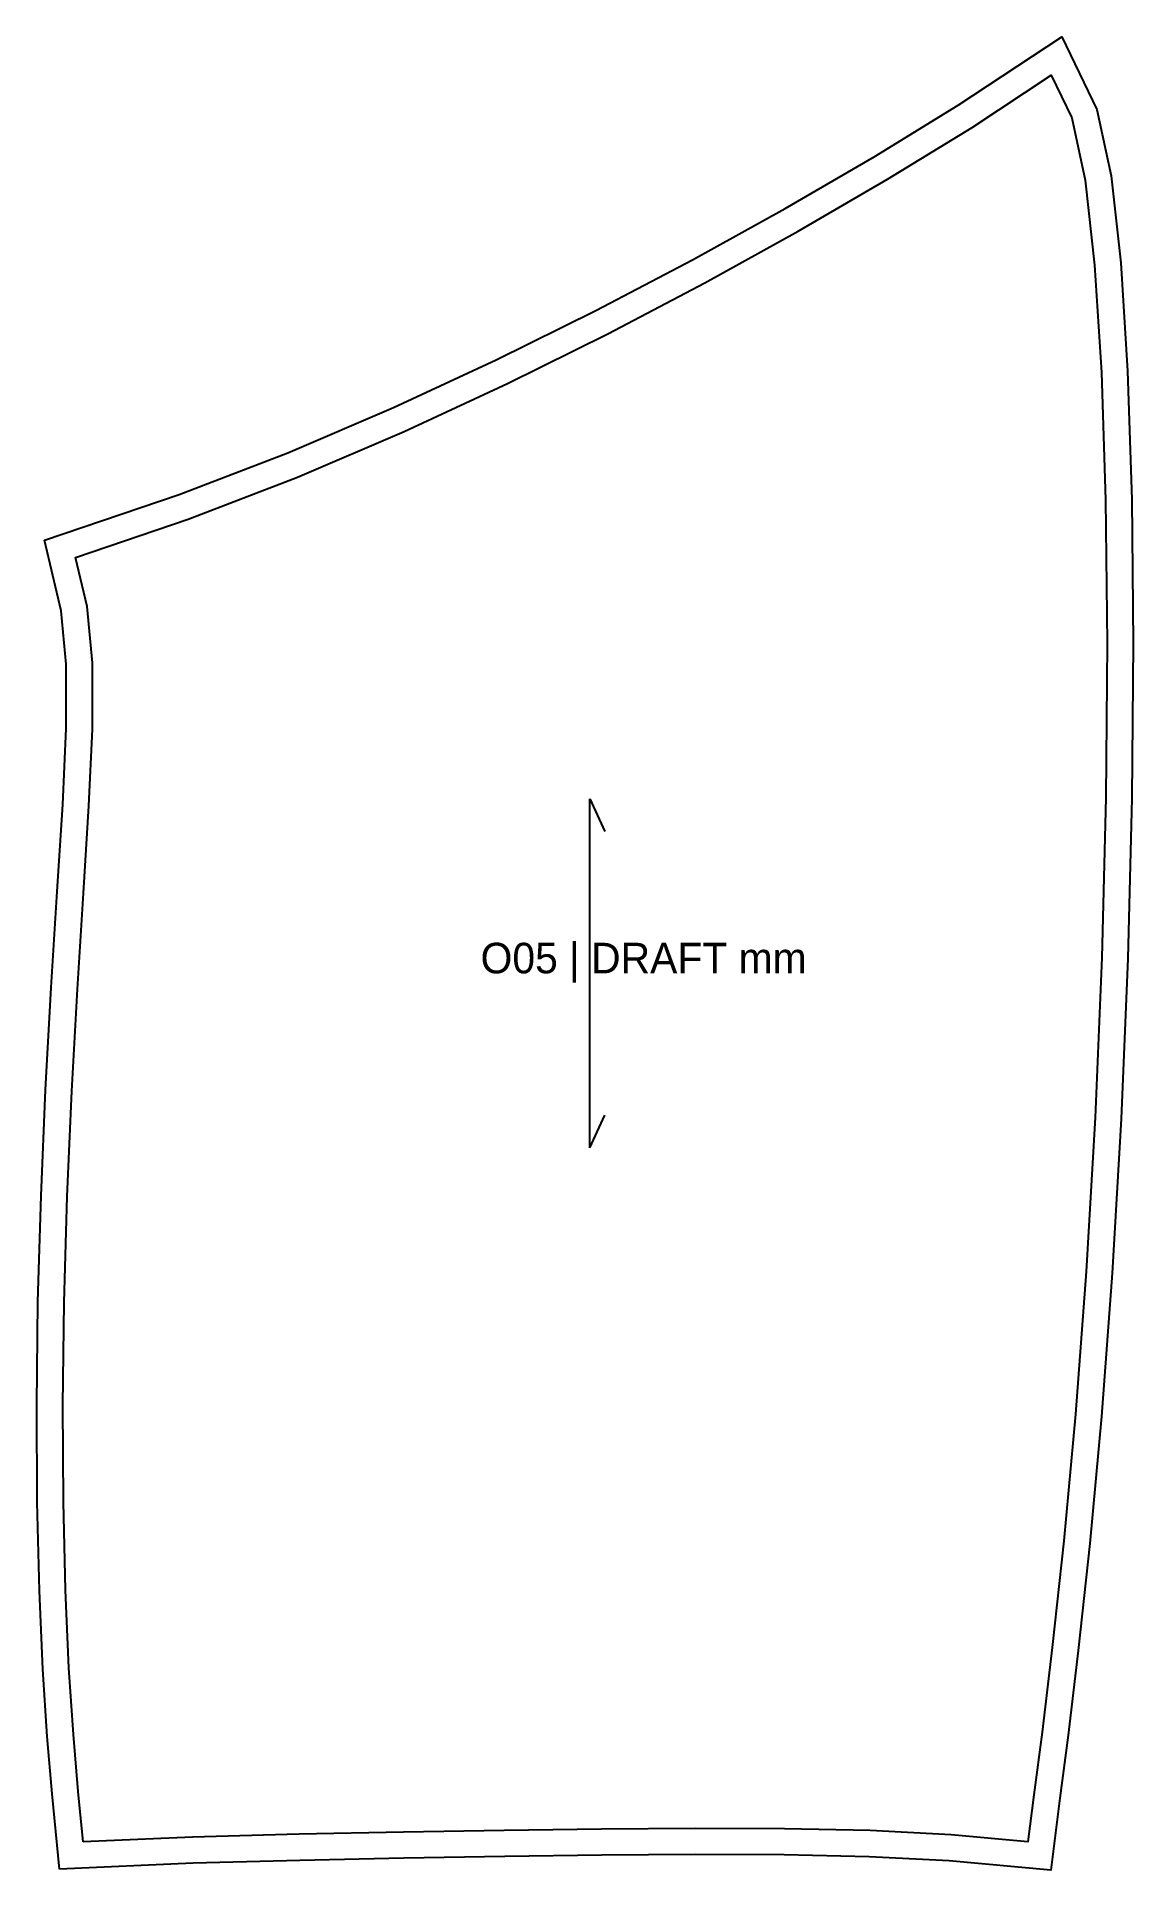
# Model space of a CAD drawing. Header units: millimetres. Extents: x -12 to 491, y -13 to 828.
import ezdxf

# ---------------------------------------------------------------- set-up
doc = ezdxf.new("R2010")
doc.units = ezdxf.units.MM
for name, color, linetype in [('CUT', 7, 'Continuous'), ('GRAIN', 1, 'Continuous'), ('LABEL', 7, 'Continuous'), ('SEW', 3, 'Continuous')]:
    doc.layers.add(name, color=color, linetype=linetype)

msp = doc.modelspace()

# ---------------------------------------------------------------- linework, layer by layer
at = {"layer": 'CUT'}
msp.add_lwpolyline([(-1.51, -12.48), (-4.9, 22.09), (-7.15, 48.31), (-9.18, 79.15), (-10.78, 115.06), (-11.77, 155.74), (-12, 200.33), (-11.41, 247.64), (-10.01, 296.29), (-7.93, 344.82), (-5.34, 391.76), (-2.57, 435.76), (-0.06, 475.63), (1.55, 510.52), (1.54, 540), (-0.73, 564.42), (-8.44, 596.8), (53.28, 617.76), (103.03, 636.92), (151.45, 657.61), (198.55, 679.46), (244.27, 702.15), (288.51, 725.39), (331.09, 748.94), (371.79, 772.6), (410.28, 796.24), (457.77, 827.7), (473.83, 794.34), (480.38, 763.89), (484.83, 724.06), (487.97, 674.3), (489.9, 615.56), (490.58, 549.58), (489.97, 478.58), (488.1, 405.03), (485.04, 331.55), (480.96, 260.73), (476.06, 195.07), (470.71, 136.8), (465.38, 87.71), (460.66, 48.87), (456.96, 20.08), (452.73, -13.03), (406.23, -8.68), (369.47, -6.82), (330.63, -5.95), (289.78, -5.79), (247.03, -6.09), (202.48, -6.7), (156.29, -7.51), (108.63, -8.5), (59.77, -9.82), (-1.51, -12.48)], close=True, dxfattribs=at)
at = {"layer": 'GRAIN'}
for p, q in [((241.45, 318.25), (241.45, 478.25)), ((241.45, 478.25), (248.45, 463.25)), ((241.45, 318.25), (248.45, 333.25))]:
    msp.add_line(p, q, dxfattribs=at)
at = {"layer": 'SEW'}
msp.add_lwpolyline([(9.32, 0), (7.05, 23.19), (4.81, 49.22), (2.8, 79.81), (1.21, 115.48), (0.23, 155.92), (0, 200.29), (0.59, 247.39), (1.98, 295.86), (4.06, 344.23), (6.64, 391.06), (9.41, 435), (11.92, 474.98), (13.55, 510.24), (13.54, 540.56), (11.14, 566.37), (5.76, 588.95), (57.36, 606.47), (107.55, 625.8), (156.34, 646.65), (203.74, 668.64), (249.73, 691.46), (294.2, 714.83), (337.01, 738.5), (377.95, 762.3), (416.73, 786.12), (452.92, 810.1), (462.39, 790.42), (468.52, 761.96), (472.87, 723.01), (475.98, 673.72), (477.91, 615.3), (478.58, 549.57), (477.97, 478.78), (476.1, 405.43), (473.06, 332.14), (468.98, 261.52), (464.11, 196.07), (458.77, 138), (453.46, 89.08), (448.75, 50.36), (445.05, 21.61), (442.29, 0), (407.09, 3.29), (369.91, 5.17), (330.79, 6.05), (289.76, 6.21), (246.9, 5.91), (202.3, 5.3), (156.06, 4.49), (108.35, 3.49), (59.35, 2.17)], close=True, dxfattribs=at)

# ---------------------------------------------------------------- texts
at = {"layer": 'LABEL'}
msp.add_text('O05 | DRAFT mm', height=14, dxfattribs=at).set_placement((191.45, 398.25))

doc.saveas('drawing.dxf')
